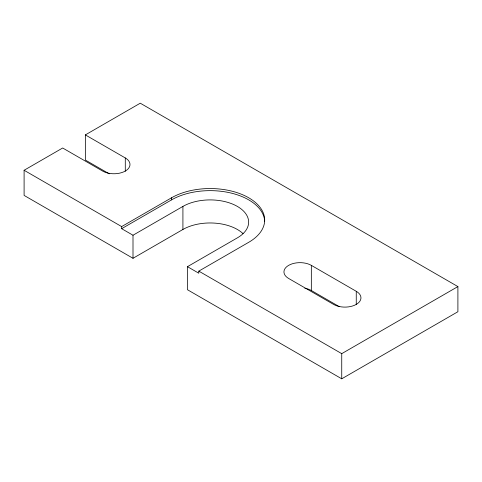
<?xml version="1.0" encoding="UTF-8"?>
<svg xmlns="http://www.w3.org/2000/svg" width="482" height="482" viewBox="0 0 482 482"><rect width="100%" height="100%" fill="white"/><g stroke="black" fill="none" stroke-linecap="round" stroke-linejoin="round"><path stroke-width="0.72" d="M243.024 233.625A38.506 22.232 0 0 0 182.919 229.474L133.002 258.292L24.1 195.415L24.1 170.267L62.672 147.998L102.6 171.05A16.045 9.26 0 0 0 125.29 171.05A16.045 9.26 0 0 0 125.29 157.951L85.356 134.9L85.356 160.048L109.191 173.809M85.356 134.9L140.262 103.196L457.9 286.585L457.9 311.733L341.738 378.804L187.456 289.73L187.456 266.673L237.367 237.855A38.506 22.232 0 0 0 237.367 206.417A38.506 22.232 0 0 0 182.919 206.417L133.002 235.234L121.657 228.685L121.657 226.588L24.1 170.267M121.657 226.588L171.574 197.771A54.544 31.493 0 0 1 248.712 197.771A54.544 31.493 0 0 1 248.712 242.307L198.801 271.125L198.801 273.222L187.456 266.673M121.657 228.685L171.574 199.867A54.544 31.493 0 0 1 230.474 192.914A54.544 31.493 0 0 1 264.678 221.455M198.801 271.125L341.738 353.649L457.9 286.585M356.258 291.303A16.045 9.26 0 0 1 356.258 304.401A16.045 9.26 0 0 1 333.568 304.401L288.646 278.463A16.045 9.26 0 0 1 288.646 265.365A16.045 9.26 0 0 1 311.336 265.365L356.258 291.303L356.258 304.612M304.811 288.23A16.045 9.26 0 0 1 311.336 290.513L339.328 306.679M341.738 353.649L341.738 378.804M311.336 265.365L311.336 290.513M182.919 206.417L182.919 229.474M171.574 197.771L171.574 199.867M133.002 235.234L133.002 258.292M125.29 157.951L125.29 171.267"/></g></svg>
